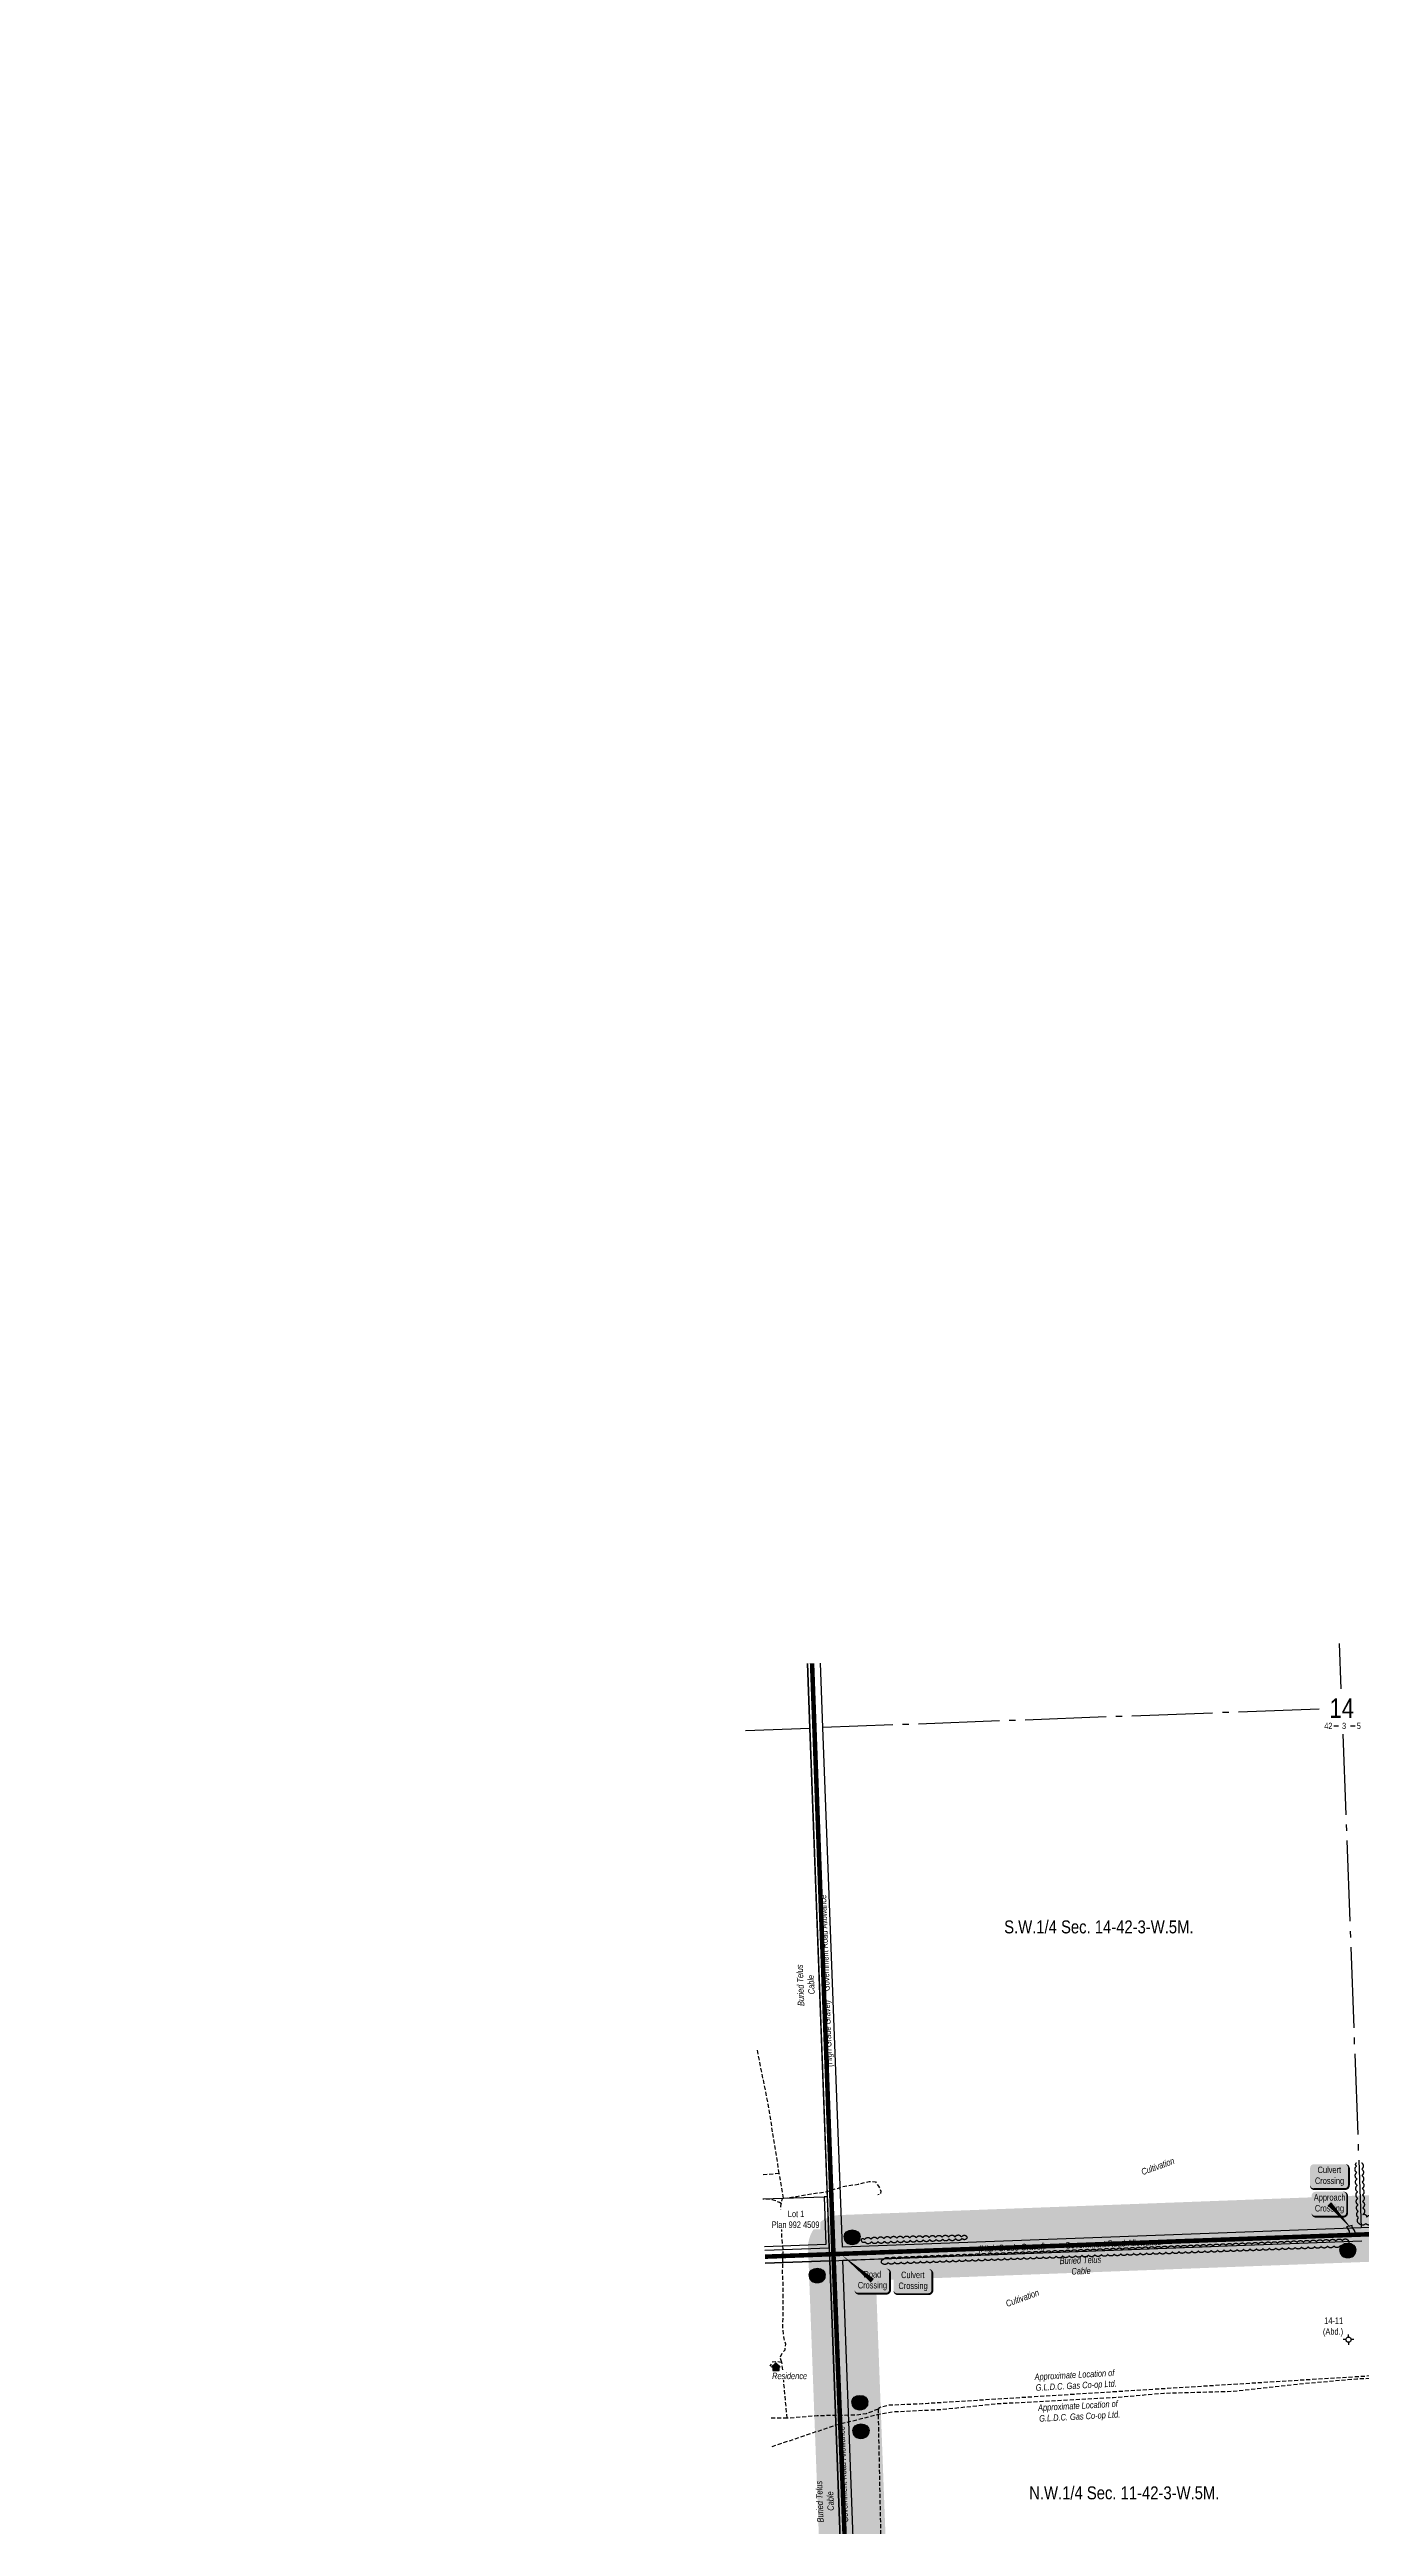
# Model space of a CAD drawing. Extents: x 665644 to 688844, y 5825051 to 5844826.
# Drawn here: x 679042 to 681071, y 5831854 to 5835686 of the extents above; entities that cross this region are included whole.
import ezdxf
from ezdxf.enums import TextEntityAlignment as Align

# ---------------------------------------------------------------- set-up
doc = ezdxf.new("R2010")
doc.units = 0
doc.header["$LTSCALE"] = 5
for name, pattern in [('0', [1, 1, 0]), ('foc-QUARTERLINE', [33, 25, -3, 2, -3]), ('UG_PIPE', [1.875, 1.25, -0.625])]:
    doc.linetypes.add(name, pattern=pattern)
for name, color, linetype in [('10', 1, 'Continuous'), ('9', 3, 'Continuous'), ('AS-PIPE-UG', 44, 'UG_PIPE'), ('AS-PIPE-UG-T', 44, 'Continuous'), ('AS-RESIDENCE', 14, 'Continuous'), ('AS-ROADS', 254, 'Continuous'), ('AS-TELEPHONE', 224, 'foc-TEL'), ('AS-TELEPHONE-T', 224, 'Continuous'), ('C-SYMBOL', 7, 'Continuous'), ('CG-NOTES', 7, 'Continuous'), ('F-WS-S', 190, 'Continuous'), ('L-QSEC', 8, 'foc-QUARTERLINE'), ('L-ROAD-T', 7, 'Continuous'), ('L-SEC', 7, 'Continuous'), ('L-SECLBL', 7, 'Continuous'), ('L-TITLEDB', 4, 'Continuous'), ('L-TITLEDB-T', 4, 'Continuous'), ('P-BUFFER-H 30m', 51, 'Continuous'), ('P-CROSSINGS', 250, 'Continuous'), ('T-BUSH', 110, '0')]:
    doc.layers.add(name, color=color, linetype=linetype)
doc.layers.add('F-WS-T', color=190, linetype='Continuous', lineweight=9)
doc.layers.add('T-TEXT', color=48, linetype='Continuous', lineweight=18)
doc.layers.add('P-PROPOSED-WL4', color=7, linetype='Continuous', true_color=0x5b5bc8)
doc.styles.add('175L', font='ARIALN.TTF', dxfattribs={"height": 20})
doc.styles.add('80', font='ARIALN.TTF', dxfattribs={"height": 10})
doc.styles.add('80L', font='ARIALN.TTF', dxfattribs={"height": 10})
doc.styles.add('80LS', font='ARIALNI.TTF', dxfattribs={"height": 10})
doc.styles.add('Crossing', font='ARIALN.TTF', dxfattribs={"height": 10})
doc.styles.add('foc-LtypeFont', font='ARIALN.TTF', dxfattribs={"height": 7.35})
doc.styles.add('SIMPLEX', font='ARIALN.TTF')
doc.linetypes.add('foc-TEL', pattern='A,2,-1,["T",foc-LtypeFont,S=0.2,R=0,X=-0.425,Y=-0.75],-1.24,8', length=12.24)
doc.linetypes.add('foc-TEL-NOLINE', pattern='A,0,-2,["T",foc-LtypeFont,S=0.2,R=0,X=-0.425,Y=-0.75],-10.24', length=12.24)

# ---------------------------------------------------------------- blocks, each defined once
blk = doc.blocks.new('L-SECLBL')
at = {"layer": '9', "color": 7}
for p, q in [((-5.1, -27.8), (-12.3, -27.8)), ((20.7, -27.8), (13.5, -27.8))]:
    blk.add_line(p, q, dxfattribs=at)
at = {"layer": '10', "color": 2, "style": 'SIMPLEX'}
blk.add_attdef('SEC', text='', height=30, dxfattribs=at).set_placement((0, 0), align=Align.MIDDLE)
at = {"layer": '10', "color": 5, "style": '80L'}
blk.add_attdef('TWP', text='', height=9.5, dxfattribs=at).set_placement((-14.4, -27.4), align=Align.MIDDLE_RIGHT)
blk.add_attdef('RGE', text='', height=9.5, dxfattribs=at).set_placement((3.6, -27.4), align=Align.MIDDLE_CENTER)
blk.add_attdef('MER', text='', height=9.5, dxfattribs=at).set_placement((23.2, -27.4), align=Align.MIDDLE_LEFT)
blk = doc.blocks.new('*U385')
h = blk.add_hatch(color=254)
edge = h.paths.add_edge_path()
edge.add_line((-24, -20), (24, -20))
edge.add_arc((24, -14), 6, 270, 360)
edge.add_line((30, -14), (30, 12.5))
edge.add_arc((24, 12.5), 6, 0, 90)
edge.add_line((24, 18.5), (-24, 18.5))
edge.add_arc((-24, 12.5), 6, 90, 180)
edge.add_line((-30, 12.5), (-30, -14))
edge.add_arc((-24, -14), 6, 180, 270)
at = {"color": 160, "flags": 128}
blk.add_lwpolyline([(-24, -20, 3, 3, 0), (24, -20, 3, 3, 0.414214), (30, -14, 3, 3, 0), (30, 12.5, 3, 0, 0.414214), (24, 18.5, 0, 0, 0), (-24, 18.5, 0, 0, 0.414214), (-30, 12.5, 0, 0, 0), (-30, -14, 0, 3, 0.414214)], format="xyseb", close=True, dxfattribs=at)
at = {"color": 160, "style": '80'}
blk.add_attdef('ENTER_TEXT_001', (-26.8, -4.9), '', height=10, dxfattribs=at)
blk = doc.blocks.new('xing2')
h = blk.add_hatch(color=50)
h.dxf.hatch_style = 1
edge = h.paths.add_edge_path()
edge.add_ellipse((0, 0), major_axis=(-12.5, 0), ratio=0.816297, start_angle=0, end_angle=360)
h = blk.add_hatch(color=250)
h.dxf.hatch_style = 1
edge = h.paths.add_edge_path()
edge.add_ellipse((0, -2), major_axis=(-12.5, 0), ratio=0.816297, start_angle=0, end_angle=180)
edge.add_line((12.5, -2), (12.5, 0))
edge.add_ellipse((0, 0), major_axis=(-12.5, 0), ratio=0.816297, start_angle=0, end_angle=180, ccw=False)
edge.add_line((-12.5, 0), (-12.5, -2))
at = {"color": 250}
blk.add_ellipse((0, 0), major_axis=(-12.5, 0), ratio=0.816297, dxfattribs=at)
blk.add_ellipse((0, -2), major_axis=(-12.5, 0), ratio=0.816297, start_param=0, end_param=3.141593, dxfattribs=at)
at = {"color": 250, "style": 'Crossing'}
blk.add_attdef('CROSSING', text='', height=9, dxfattribs=at).set_placement((0.1, 0), align=Align.MIDDLE_CENTER)
at = {"color": 250, "style": 'Crossing', "flags": 1}
for tag, p in [('DESCRIPTION', (0.1, -25.8)), ('LOCATION', (0.1, -39.3)), ('OWNER', (0.1, -12.5)), ('DWG_REF', (0.1, -52.8))]:
    blk.add_attdef(tag, text='', height=9, dxfattribs=at).set_placement(p, align=Align.MIDDLE_CENTER)
blk = doc.blocks.new('GABD')
for p, q in [((-0.81, 0), (-1.62, 0)), ((0, 0.81), (0, 1.62)), ((1.62, 0), (0.81, 0)), ((0, -0.81), (0, -1.62))]:
    blk.add_line(p, q)
blk.add_circle((0, 0), 0.8)
blk = doc.blocks.new('*U2054')
h = blk.add_hatch(color=59)
edge = h.paths.add_edge_path()
edge.add_line((-21.5, -20), (21.5, -20))
edge.add_arc((21.5, -14), 6, 270, 360)
edge.add_line((27.5, -14), (27.5, 12.5))
edge.add_arc((21.5, 12.5), 6, 0, 90)
edge.add_line((21.5, 18.5), (-21.5, 18.5))
edge.add_arc((-21.5, 12.5), 6, 90, 180)
edge.add_line((-27.5, 12.5), (-27.5, -14))
edge.add_arc((-21.5, -14), 6, 180, 270)
at = {"color": 1, "flags": 128}
blk.add_lwpolyline([(-21.5, -20, 3, 3, 0), (21.5, -20, 3, 3, 0.414214), (27.5, -14, 3, 3, 0), (27.5, 12.5, 3, 0, 0.414214), (21.5, 18.5, 0, 0, 0), (-21.5, 18.5, 0, 0, 0.414214), (-27.5, 12.5, 0, 0, 0), (-27.5, -14, 0, 3, 0.414214)], format="xyseb", close=True, dxfattribs=at)
blk.add_lwpolyline([(35.1, -39.6, 0, 7.5, 0), (0, 0, 0, 0, 0)], format="xyseb", dxfattribs=at)
at = {"color": 1, "style": '80'}
blk.add_attdef('ENTER_TEXT_001', (-36, -5), '', height=10, dxfattribs=at)
blk = doc.blocks.new('*U2055')
h = blk.add_hatch(color=59)
edge = h.paths.add_edge_path()
edge.add_line((-21.5, -20), (21.5, -20))
edge.add_arc((21.5, -14), 6, 270, 360)
edge.add_line((27.5, -14), (27.5, 12.5))
edge.add_arc((21.5, 12.5), 6, 0, 90)
edge.add_line((21.5, 18.5), (-21.5, 18.5))
edge.add_arc((-21.5, 12.5), 6, 90, 180)
edge.add_line((-27.5, 12.5), (-27.5, -14))
edge.add_arc((-21.5, -14), 6, 180, 270)
at = {"color": 1, "flags": 128}
blk.add_lwpolyline([(-47.6, 40.1, 0, 7.5, 0), (0, 0, 0, 0, 0)], format="xyseb", dxfattribs=at)
blk.add_lwpolyline([(-21.5, -20, 3, 3, 0), (21.5, -20, 3, 3, 0.414214), (27.5, -14, 3, 3, 0), (27.5, 12.5, 3, 0, 0.414214), (21.5, 18.5, 0, 0, 0), (-21.5, 18.5, 0, 0, 0.414214), (-27.5, 12.5, 0, 0, 0), (-27.5, -14, 0, 3, 0.414214)], format="xyseb", close=True, dxfattribs=at)
at = {"color": 1, "style": '80'}
blk.add_attdef('ENTER_TEXT_001', (-36, -5), '', height=10, dxfattribs=at)
blk = doc.blocks.new('res_occ')
for points in [[(0.1, 0.89), (-1.26, -0.37), (1.46, -0.37)], [(-0.9, -1.43), (1.1, -1.43), (1.1, -0.37), (-0.9, -0.37)]]:
    blk.add_hatch(color=14).paths.add_polyline_path(points)
at = {"color": 14}
for points in [[(0.1, 0.89), (-1.26, -0.37), (1.46, -0.37)], [(-0.9, -1.43), (1.1, -1.43), (1.1, -0.37), (-0.9, -0.37)]]:
    blk.add_lwpolyline(points, close=True, dxfattribs=at)

msp = doc.modelspace()

# ---------------------------------------------------------------- hatches: boundary and pattern name
at = {"layer": 'AS-ROADS'}
h = msp.add_hatch(color=256, dxfattribs=at)
h.dxf.hatch_style = 1
h.paths.add_polyline_path([(682678.285, 5832378.284), (682679.237, 5832371.44), (682678.476, 5832368.778), (682676.859, 5832365.926), (682687.322, 5832365.831), (682684.183, 5832370.964), (682682.661, 5832374.577), (682682.566, 5832377.333), (682682.566, 5832379.045)], flags=16)
h.paths.add_polyline_path([(681464.565, 5832333.37), (681471.954, 5832333.222), (681472.545, 5832327.019), (681474.319, 5832324.36), (681475.206, 5832323.326), (681461.314, 5832321.997), (681462.939, 5832325.394), (681463.974, 5832328.2), (681464.252, 5832330.272), (681464.542, 5832331.722)], flags=16)
h.paths.add_polyline_path([(681048.14, 5832317.983), (681052.253, 5832311.083), (681052.694, 5832307.12), (681062.388, 5832306.826), (681060.185, 5832312.404), (681056.954, 5832317.249), (681056.66, 5832320.038)], flags=16)
edge = h.paths.add_edge_path()
edge.add_line((683515.178, 5832287.041), (683508.934, 5832397.566))
edge.add_line((677284.424, 5825051.076), (677268.886, 5825051.076))
at = {"layer": 'P-BUFFER-H 30m'}
h = msp.add_hatch(color=256, dxfattribs=at)
h.dxf.hatch_style = 1
edge = h.paths.add_edge_path()
edge.add_line((677193.269, 5828855.566), (677090.336, 5828851.801))
edge.add_line((677090.336, 5828851.801), (677088.023, 5828904.381))
edge.add_arc((677137.974, 5828906.578), 50, 92.094528, 182.519115, ccw=False)
edge.add_line((677136.147, 5828956.545), (677941.688, 5828986.006))
edge.add_line((677941.688, 5828986.006), (678734.42, 5829015.192))
edge.add_line((678734.42, 5829015.192), (678774.367, 5829016.654))
edge.add_line((678774.367, 5829016.654), (678795.396, 5829017.452))
edge.add_arc((678838.014, 5828991.303), 50, 92.178655, 148.468111, ccw=False)
edge.add_line((678836.113, 5829041.267), (679095.938, 5829051.152))
edge.add_line((679095.938, 5829051.152), (679103.036, 5829053.873))
edge.add_arc((679120.935, 5829007.187), 50, 92.18666, 110.977343, ccw=False)
edge.add_line((679119.028, 5829057.15), (679561.069, 5829074.029))
edge.add_arc((679566.877, 5829024.367), 50, 92.195397, 96.670962, ccw=False)
edge.add_line((679564.962, 5829074.33), (680316.8, 5829103.153))
edge.add_line((680316.8, 5829103.153), (680289.023, 5829852.071))
edge.add_line((680289.023, 5829852.071), (680264.048, 5830522.758))
edge.add_arc((680314.013, 5830524.619), 50, 133.261285, 182.132573, ccw=False)
edge.add_line((680279.747, 5830561.031), (680276.19, 5830656.553))
edge.add_line((680276.19, 5830656.553), (680246.206, 5831460.205))
edge.add_line((680246.206, 5831460.205), (680215.344, 5832284.366))
edge.add_arc((680265.309, 5832286.237), 50, 92.148626, 182.144523, ccw=False)
edge.add_line((680263.435, 5832336.202), (681068.877, 5832366.421))
edge.add_line((681068.877, 5832366.421), (681821.394, 5832394.722))
edge.add_line((681821.394, 5832394.722), (681805.592, 5832816.244))
edge.add_arc((681855.557, 5832818.117), 50, 143.113192, 182.146882, ccw=False)
edge.add_line((681815.566, 5832848.129), (681834.727, 5832873.661))
edge.add_arc((681874.718, 5832843.649), 50, 2.145927, 143.113192, ccw=False)
edge.add_line((681924.683, 5832845.521), (681941.407, 5832399.199))
edge.add_line((681941.407, 5832399.199), (682694.704, 5832426.991))
edge.add_line((682694.704, 5832426.991), (683448.053, 5832454.846))
edge.add_line((683448.053, 5832454.846), (683412.213, 5833411.237))
edge.add_arc((683462.178, 5833413.109), 50, 133.565482, 182.146115, ccw=False)
edge.add_line((683427.719, 5833449.338), (683406.04, 5834013.774))
edge.add_line((683406.04, 5834013.774), (683375.91, 5834817.728))
edge.add_line((683375.91, 5834817.728), (683346.274, 5835616.304))
edge.add_line((683346.274, 5835616.304), (683345.971, 5835624.47))
edge.add_arc((683395.936, 5835626.324), 50, 171.348033, 182.125311, ccw=False)
edge.add_arc((683395.097, 5835645.629), 50, 182.142372, 193.631033, ccw=False)
edge.add_line((683345.132, 5835643.76), (683345.021, 5835646.731))
edge.add_line((683345.021, 5835646.731), (683335.11, 5835911.648))
edge.add_arc((683366.567, 5835950.513), 50, 182.141669, 231.014692, ccw=False)
edge.add_line((683316.601, 5835948.644), (683298.039, 5836445.008))
edge.add_line((683298.039, 5836445.008), (683267.917, 5837249.164))
edge.add_line((683267.917, 5837249.164), (683237.717, 5838052.934))
edge.add_line((683237.717, 5838052.934), (683209.07, 5838812.752))
edge.add_line((683209.07, 5838812.752), (683139.449, 5838810.244))
edge.add_arc((683137.649, 5838860.212), 50, 205.68511, 272.063103, ccw=False)
edge.add_arc((683124.628, 5838876.927), 50, 182.119792, 230.149866, ccw=False)
edge.add_line((683074.663, 5838875.077), (683017.909, 5840408.349))
edge.add_arc((683049.4, 5840447.187), 50, 182.145622, 230.963518, ccw=False)
edge.add_line((682999.435, 5840445.315), (682997.691, 5840491.846))
edge.add_line((682997.691, 5840491.846), (682967.908, 5841296.329))
edge.add_line((682967.908, 5841296.329), (682938.387, 5842093.709))
edge.add_arc((682988.352, 5842095.559), 50, 111.056679, 182.120317, ccw=False)
edge.add_arc((683005.084, 5842106.218), 50, 91.93417, 133.94126, ccw=False)
edge.add_line((683003.396, 5842156.19), (683115.102, 5842159.962))
edge.add_arc((683116.789, 5842109.99), 50, 73.049626, 91.934171, ccw=False)
edge.add_arc((683171.26, 5842288.71), 136.837, 253.049626, 272.060035)
edge.add_arc((683177.977, 5842101.994), 50, 91.934143, 92.060035, ccw=False)
edge.add_line((683176.289, 5842151.966), (683814.64, 5842173.523))
edge.add_line((683814.64, 5842173.523), (684621.661, 5842200.776))
edge.add_line((684621.661, 5842200.776), (684641.583, 5842201.582))
edge.add_line((684641.583, 5842201.582), (685446.139, 5842234.14))
edge.add_line((685446.139, 5842234.14), (685960.118, 5842255.042))
edge.add_arc((685970.6, 5841999.021), 256.236, 75.235843, 92.344426, ccw=False)
edge.add_arc((686023.158, 5842198.447), 50, 25.111824, 75.237538, ccw=False)
edge.add_line((686068.432, 5842219.666), (686069.06, 5842218.328))
edge.add_line((686069.06, 5842218.328), (686069.117, 5842218.206))
edge.add_line((686069.117, 5842218.206), (686151.794, 5842041.802))
edge.add_line((686151.794, 5842041.802), (686199.9, 5842064.349))
edge.add_arc((686221.119, 5842019.075), 50, 28.961833, 115.111824, ccw=False)
edge.add_arc((684692.829, 5841173.26), 1796.733, 27.368596, 28.961833, ccw=False)
edge.add_arc((686159.441, 5842138.172), 189.59, 312.879002, 331.455065)
edge.add_arc((686369.908, 5842023.684), 50, 151.393766, 151.455059, ccw=False)
edge.add_line((686326.011, 5842047.623), (686381.479, 5842149.331))
edge.add_arc((686653.533, 5842001.316), 309.713, 123.621492, 151.450949, ccw=False)
edge.add_arc((686531.973, 5842256.565), 50, 92.201047, 176.958117, ccw=False)
edge.add_line((686530.053, 5842306.528), (686619.657, 5842309.972))
edge.add_arc((686643.221, 5842265.873), 50, 92.204612, 118.118042, ccw=False)
edge.add_line((686641.298, 5842315.836), (687072.891, 5842332.451))
edge.add_line((687072.891, 5842332.451), (687822.064, 5842360.601))
edge.add_line((687822.064, 5842360.601), (687807.746, 5842732.726))
edge.add_line((687807.746, 5842732.726), (687793.2, 5843110.266))
edge.add_line((687793.2, 5843110.266), (687764.495, 5843859.411))
edge.add_line((687764.495, 5843859.411), (687743.267, 5843858.637))
edge.add_arc((687741.445, 5843908.604), 50, 182.098258, 272.088052, ccw=False)
edge.add_line((687691.478, 5843906.773), (687690.919, 5843922.037))
edge.add_line((687690.919, 5843922.037), (687685.175, 5843921.826))
edge.add_arc((687683.342, 5843971.793), 50, 182.100577, 272.100577, ccw=False)
edge.add_line((687633.376, 5843969.96), (687633.266, 5843972.958))
edge.add_arc((687683.232, 5843974.791), 50, 92.100577, 182.100577, ccw=False)
edge.add_line((687681.4, 5844024.757), (687740.11, 5844026.91))
edge.add_arc((687741.943, 5843976.944), 50, 2.098258, 92.100577, ccw=False)
edge.add_line((687791.909, 5843978.775), (687792.469, 5843963.499))
edge.add_line((687792.469, 5843963.499), (687813.608, 5843964.27))
edge.add_arc((687815.43, 5843914.303), 50, 2.194388, 92.088052, ccw=False)
edge.add_line((687865.394, 5843916.218), (687896.124, 5843114.22))
edge.add_line((687896.124, 5843114.22), (687910.67, 5842736.689))
edge.add_line((687910.67, 5842736.689), (687927.027, 5842311.553))
edge.add_arc((687877.064, 5842309.631), 50, -87.848159, 2.203367, ccw=False)
edge.add_line((687878.942, 5842259.666), (687076.807, 5842229.526))
edge.add_line((687076.807, 5842229.526), (686670.09, 5842213.869))
edge.add_arc((686646.522, 5842257.966), 50, 272.201051, 298.122091, ccw=False)
edge.add_line((686648.442, 5842208.003), (686596.388, 5842206.002))
edge.add_arc((686560.226, 5842240.533), 50, 291.298983, 316.321618, ccw=False)
edge.add_arc((686653.529, 5842001.211), 206.866, 111.298983, 121.896872)
edge.add_arc((686653.557, 5842001.471), 206.66, 121.941438, 151.489667)
edge.add_arc((686425.335, 5842125.444), 53.06, 331.393824, 331.484794, ccw=False)
edge.add_line((686471.918, 5842100.039), (686416.45, 5841998.332))
edge.add_arc((686159.441, 5842138.172), 292.59, 301.108355, 331.449231, ccw=False)
edge.add_arc((686284.777, 5841930.468), 50, 298.449673, 301.108355, ccw=False)
edge.add_line((686308.597, 5841886.506), (686291.758, 5841877.383))
edge.add_arc((686267.939, 5841921.345), 50, 205.404975, 298.449673, ccw=False)
edge.add_arc((684692.829, 5841173.26), 1693.733, 25.404975, 25.750387)
edge.add_arc((684692.829, 5841173.26), 1693.733, 25.750387, 25.872374)
edge.add_arc((684692.829, 5841173.26), 1693.733, 25.872374, 27.286963)
edge.add_line((686198.086, 5841949.747), (686147.516, 5841926.046))
edge.add_arc((686126.297, 5841971.32), 50, 205.111824, 295.111824, ccw=False)
edge.add_line((686081.023, 5841950.1), (685986.671, 5842151.411))
edge.add_arc((685970.594, 5841998.967), 153.289, 83.979554, 92.346249)
edge.add_line((685964.318, 5842152.128), (685450.314, 5842131.225))
edge.add_line((685450.314, 5842131.225), (684645.747, 5842098.667))
edge.add_line((684645.747, 5842098.667), (684625.647, 5842097.854))
edge.add_arc((684623.626, 5842147.813), 50, 271.93414, 272.316338, ccw=False)
edge.add_line((684625.314, 5842097.841), (683818.117, 5842070.582))
edge.add_line((683818.117, 5842070.582), (683179.82, 5842049.027))
edge.add_arc((683171.26, 5842288.71), 239.836, 255.283109, 272.045257, ccw=False)
edge.add_line((683110.332, 5842056.742), (683042.91, 5842054.466))
edge.add_line((683042.91, 5842054.466), (683070.838, 5841300.139))
edge.add_line((683070.838, 5841300.139), (683100.62, 5840495.68))
edge.add_line((683100.62, 5840495.68), (683101.228, 5840479.451))
edge.add_arc((683069.751, 5840440.602), 50, 2.119826, 50.984286, ccw=False)
edge.add_line((683119.717, 5840442.452), (683176.263, 5838914.799))
edge.add_arc((683139.864, 5838880.519), 50, 43.036828, 43.28391, ccw=False)
edge.add_line((683176.41, 5838914.642), (683258.239, 5838917.59))
edge.add_arc((683260.039, 5838867.622), 50, 2.159178, 92.063103, ccw=False)
edge.add_line((683310.003, 5838869.506), (683340.644, 5838056.808))
edge.add_line((683340.644, 5838056.808), (683370.844, 5837253.025))
edge.add_line((683370.844, 5837253.025), (683400.967, 5836448.86))
edge.add_line((683400.967, 5836448.86), (683418.01, 5835993.127))
edge.add_arc((683386.553, 5835954.262), 50, 2.142401, 51.013902, ccw=False)
edge.add_line((683436.518, 5835956.131), (683446.074, 5835700.688))
edge.add_line((683446.074, 5835700.688), (683600.399, 5835706.872))
edge.add_line((683600.399, 5835706.872), (683603.406, 5835706.992))
edge.add_line((683603.406, 5835706.992), (684089.691, 5835726.416))
edge.add_line((684089.691, 5835726.416), (684311.983, 5835735.295))
edge.add_line((684311.983, 5835735.295), (684841.261, 5835756.416))
edge.add_line((684841.261, 5835756.416), (684873.734, 5835780.118))
edge.add_arc((684903.212, 5835739.731), 50, 36.125072, 126.125473, ccw=False)
edge.add_line((684943.598, 5835769.209), (684946.083, 5835765.805))
edge.add_line((684946.083, 5835765.805), (684975.416, 5835766.987))
edge.add_arc((684977.43, 5835717.028), 50, -29.571573, 92.308021, ccw=False)
edge.add_line((685020.917, 5835692.352), (685015.074, 5835682.056))
edge.add_line((685015.074, 5835682.056), (685003.195, 5835661.117))
edge.add_arc((684959.707, 5835685.791), 50, 272.287823, 330.431041, ccw=False)
edge.add_line((684961.703, 5835635.831), (684201.401, 5835605.456))
edge.add_line((684201.401, 5835605.456), (683450.859, 5835575.476))
edge.add_line((683450.859, 5835575.476), (683478.838, 5834821.566))
edge.add_line((683478.838, 5834821.566), (683508.966, 5834017.678))
edge.add_line((683508.966, 5834017.678), (683532.198, 5833412.795))
edge.add_arc((683482.235, 5833410.876), 50, -46.492144, 2.199485, ccw=False)
edge.add_line((683516.657, 5833374.612), (683552.966, 5832405.714))
edge.add_arc((683503.001, 5832403.842), 50, -87.882475, 2.146115, ccw=False)
edge.add_line((683504.849, 5832353.876), (682698.506, 5832324.062))
edge.add_line((682698.506, 5832324.062), (681892.272, 5832294.317))
edge.add_arc((681890.428, 5832344.283), 50, 264.057705, 272.112898, ccw=False)
edge.add_arc((681876.342, 5832343.751), 50, 272.153458, 280.264602, ccw=False)
edge.add_line((681878.221, 5832293.787), (681072.743, 5832263.494))
edge.add_line((681072.743, 5832263.494), (680320.255, 5832235.262))
edge.add_line((680320.255, 5832235.262), (680349.134, 5831464.053))
edge.add_line((680349.134, 5831464.053), (680379.118, 5830660.39))
edge.add_line((680379.118, 5830660.39), (680384.188, 5830524.23))
edge.add_arc((680334.223, 5830522.37), 50, -46.738895, 2.132739, ccw=False)
edge.add_line((680368.489, 5830485.958), (680391.951, 5829855.896))
edge.add_line((680391.951, 5829855.896), (680421.691, 5829054.073))
edge.add_arc((680371.726, 5829052.22), 50, -87.804603, 2.124156, ccw=False)
edge.add_line((680373.641, 5829002.256), (679575.799, 5828971.671))
edge.add_arc((679569.977, 5829021.331), 50, 272.18666, 276.68636, ccw=False)
edge.add_line((679571.885, 5828971.367), (679131.721, 5828954.56))
edge.add_line((679131.721, 5828954.56), (679124.62, 5828951.838))
edge.add_arc((679106.72, 5828998.524), 50, 272.178655, 290.977343, ccw=False)
edge.add_line((679108.621, 5828948.56), (678884.591, 5828940.037))
edge.add_arc((678841.971, 5828966.182), 50, 272.187731, 328.473443, ccw=False)
edge.add_line((678843.88, 5828916.218), (678778.197, 5828913.709))
edge.add_arc((678776.288, 5828963.673), 50, 272.073065, 272.187731, ccw=False)
edge.add_line((678778.097, 5828913.705), (678738.127, 5828912.259))
edge.add_line((678738.127, 5828912.259), (677945.465, 5828883.075))
edge.add_line((677945.465, 5828883.075), (677193.269, 5828855.566))

# ---------------------------------------------------------------- linework, layer by layer
at = {"layer": 'AS-PIPE-UG', "flags": 128}
for points in [[(680170.765, 5832400.413), (680153.689, 5832507.963), (680136.723, 5832591.845)], [(680170.765, 5832400.413), (680143.928, 5832398.301)], [(680177.383, 5832362.26), (680170.765, 5832400.413)], [(680177.383, 5832362.26), (680198.689, 5832365.073), (680220.241, 5832369.11), (680242.292, 5832371.958), (680258.254, 5832377.164), (680262.61, 5832377.682), (680266.458, 5832379.824), (680293.068, 5832384.149), (680310.024, 5832388.01), (680319.427, 5832387.789), (680324.318, 5832381.068), (680327.87, 5832373.077), (680327.424, 5832368.87), (680323.152, 5832367.581)], [(680173.615, 5832354.045), (680170.86, 5832355.867), (680165.576, 5832357.93), (680156.7, 5832360.533), (680152.419, 5832361.032), (680145.323, 5832360.847)], [(680174.955, 5832108.323), (680172.101, 5832115.356), (680175.677, 5832123.368), (680179.767, 5832127.785), (680180.915, 5832136.29), (680178.109, 5832144.595), (680176.478, 5832160.466), (680176.746, 5832231.337), (680176.256, 5832240.821), (680175.796, 5832245.554), (680176.699, 5832281.543), (680174.786, 5832302.795), (680173.045, 5832346.56), (680173.615, 5832354.045)], [(680177.383, 5832362.26), (680174.668, 5832360.418), (680173.615, 5832354.045)], [(680174.955, 5832108.323), (680171.022, 5832108.53), (680167.694, 5832109.363), (680159.549, 5832108.505), (680156.239, 5832102.564)], [(680159.639, 5831978.418), (680166.733, 5831980.564), (680258.791, 5832011.547), (680322.877, 5832027.842), (680346.776, 5832032.009), (680422.571, 5832035.628), (680508.348, 5832044.525), (680686.984, 5832053.987), (680765.346, 5832060.667), (680871.65, 5832063.607), (680981.882, 5832075.677), (681064.23, 5832082.968), (681179.387, 5832087.386)], [(680182.925, 5832021.864), (680174.955, 5832108.323)], [(681179.174, 5832093.073), (680843.671, 5832072.35), (680400.803, 5832044.678), (680391.772, 5832044.078), (680339.29, 5832041.88), (680325.234, 5832038.218), (680323.456, 5832035.971)], [(680182.925, 5832021.864), (680158.011, 5832021.849)], [(680323.456, 5832035.971), (680305.353, 5832028.829), (680289.047, 5832026.671), (680229.413, 5832025.667), (680182.925, 5832021.864)], [(680323.456, 5832035.971), (680349.922, 5830758.552), (680364.994, 5830751.72), (680455.932, 5830753.976), (680475.484, 5830755.813), (680486.105, 5830745.226), (680479.891, 5830732.844), (680481.365, 5830661.184), (680510.232, 5830664.358), (680521.578, 5830569.654), (680585.738, 5830591.493)]]:
    msp.add_lwpolyline(points, dxfattribs=at)
at = {"layer": 'AS-ROADS', "const_width": 6.999, "flags": 128}
for points in [[(680254.567, 5832275.755), (680221.486, 5833189.728)], [(684419.401, 5832432.438), (683511.05, 5832397.649), (682681.79, 5832364.991), (681881.991, 5832336.216), (680148.64, 5832271.82)], [(680254.567, 5832275.755), (680287.187, 5831451.685), (680349.785, 5829830.014), (680382.142, 5828929.75)]]:
    msp.add_lwpolyline(points, dxfattribs=at)
at = {"layer": 'AS-ROADS', "flags": 128}
msp.add_lwpolyline([(681048.14, 5832317.983), (681052.253, 5832311.083), (681052.694, 5832307.12), (681062.388, 5832306.826), (681060.185, 5832312.404), (681056.954, 5832317.249), (681056.66, 5832320.038)], close=True, dxfattribs=at)
at = {"layer": 'AS-TELEPHONE', "linetype": 'foc-TEL-NOLINE', "flags": 128}
for points in [[(680372.727, 5828929.393), (680369.563, 5829029.677), (680338.988, 5829853.924), (680309.054, 5830657.797), (680279.079, 5831461.434), (680248.931, 5832265.513), (680218.251, 5833089.549), (680214.521, 5833189.467)], [(680149.017, 5832261.766), (680248.931, 5832265.513), (680838.833, 5832287.629)]]:
    msp.add_lwpolyline(points, dxfattribs=at)
at = {"layer": 'L-QSEC', "flags": 128}
for points in [[(681039.587, 5833150.375), (681036.972, 5833220.336)], [(681005.907, 5833119.093), (680238.284, 5833090.339)], [(680118.333, 5833085.836), (680218.251, 5833089.549)], [(681042.201, 5833080.433), (681070.751, 5832316.456)]]:
    msp.add_lwpolyline(points, dxfattribs=at)
at = {"layer": 'L-SEC', "flags": 128}
for points in [[(680238.284, 5833090.339), (680234.562, 5833190.219)], [(680214.521, 5833189.467), (680218.251, 5833089.549)], [(680218.251, 5833089.549), (680248.18, 5832285.614)], [(680268.307, 5832286.35), (680238.284, 5833090.339)], [(681070.751, 5832316.456), (680268.307, 5832286.35)], [(681873.232, 5832346.636), (681070.751, 5832316.456)], [(680148.263, 5832281.865), (680248.18, 5832285.614)], [(680269.057, 5832266.251), (681071.502, 5832296.359)], [(680248.931, 5832265.513), (680149.017, 5832261.766)], [(680248.931, 5832265.513), (680279.079, 5831461.434)], [(680299.169, 5831462.182), (680269.057, 5832266.251)]]:
    msp.add_lwpolyline(points, dxfattribs=at)
at = {"layer": 'L-TITLEDB', "flags": 128}
for points in [[(680145.31, 5832361.201), (680240.245, 5832364.449), (680242.997, 5832290.423), (680148.077, 5832286.862)], [(680148.263, 5832281.865), (680248.18, 5832285.614), (680245.222, 5832364.635), (680240.245, 5832364.449)]]:
    msp.add_lwpolyline(points, dxfattribs=at)
at = {"layer": 'T-BUSH', "flags": 128}
msp.add_lwpolyline([(681071.217, 5832417.214, -0.52056705), (681071.5, 5832407.219, -0.52056705), (681071.783, 5832397.225, -0.52056705), (681072.066, 5832387.23, -0.52056705), (681072.349, 5832377.235, -0.52056705), (681072.632, 5832367.24, -0.52056705), (681072.915, 5832357.246, -0.52056705), (681073.198, 5832347.251, -0.52056705), (681073.481, 5832337.256, -0.52056705), (681079.273, 5832333.079, -0.52056705), (681089.269, 5832333.342, -0.52056705), (681099.264, 5832333.605, -0.52056705), (681109.259, 5832333.868, -0.52056705), (681119.255, 5832334.131, -0.52056705), (681129.25, 5832334.394, -0.52056705), (681139.245, 5832334.656, -0.52056705), (681149.24, 5832334.919, -0.52056705), (681159.236, 5832335.182, -0.52056705), (681169.231, 5832335.445, -0.52056705), (681179.226, 5832335.708, -0.52056705), (681189.222, 5832335.97, -0.52056705), (681199.217, 5832336.233, -0.52056705), (681209.212, 5832336.496, -0.52056705), (681219.208, 5832336.759, -0.52056705), (681229.203, 5832337.022, -0.52056705), (681239.198, 5832337.285, -0.52056705), (681249.193, 5832337.547, -0.52056705), (681259.189, 5832337.81, -0.52056705), (681269.184, 5832338.073, -0.52056705), (681279.179, 5832338.336, -0.52056705), (681289.175, 5832338.599, -0.52056705), (681299.17, 5832338.861, -0.52056705), (681309.165, 5832339.124, -0.52056705), (681319.161, 5832339.387, -0.52056705), (681329.156, 5832339.65, -0.52056705), (681339.151, 5832339.913, -0.52056705), (681349.147, 5832340.176, -0.52056705), (681359.142, 5832340.438, -0.52056705), (681369.137, 5832340.701, -0.52056705), (681379.132, 5832340.964, -0.52056705), (681389.128, 5832341.227, -0.52056705), (681399.123, 5832341.49, -0.52056705), (681409.118, 5832341.752, -0.52056705), (681419.114, 5832342.015, -0.52056705), (681429.109, 5832342.278, -0.52056705), (681439.104, 5832342.541, -0.52056705), (681449.1, 5832342.804, -0.52056705), (681455.184, 5832338.855, -0.52056705), (681447.54, 5832336.338, -0.52056705), (681437.548, 5832335.983, -0.52056705), (681427.555, 5832335.629, -0.52056705), (681417.563, 5832335.274, -0.52056705), (681407.571, 5832334.919, -0.52056705), (681397.578, 5832334.564, -0.52056705), (681387.586, 5832334.209, -0.52056705), (681377.593, 5832333.854, -0.52056705), (681367.601, 5832333.499, -0.52056705), (681357.608, 5832333.144, -0.52056705), (681347.616, 5832332.789, -0.52056705), (681337.623, 5832332.434, -0.52056705), (681327.631, 5832332.079, -0.52056705), (681317.638, 5832331.724, -0.52056705), (681307.646, 5832331.369, -0.52056705), (681297.653, 5832331.014, -0.52056705), (681287.661, 5832330.659, -0.52056705), (681277.669, 5832330.304, -0.52056705), (681267.676, 5832329.949, -0.52056705), (681257.684, 5832329.594, -0.52056705), (681247.691, 5832329.239, -0.52056705), (681237.699, 5832328.884, -0.52056705), (681227.706, 5832328.529, -0.52056705), (681217.714, 5832328.174, -0.52056705), (681207.721, 5832327.819, -0.52056705), (681197.729, 5832327.464, -0.52056705), (681187.736, 5832327.109, -0.52056705), (681177.744, 5832326.754, -0.52056705), (681167.752, 5832326.399, -0.52056705), (681157.759, 5832326.044, -0.52056705), (681147.767, 5832325.689, -0.52056705), (681137.774, 5832325.334, -0.52056705), (681127.782, 5832324.979, -0.52056705), (681117.789, 5832324.624, -0.52056705), (681107.797, 5832324.27, -0.52056705), (681097.804, 5832323.915, -0.52056705), (681087.812, 5832323.56, -0.52056705), (681077.819, 5832323.205, -0.52056705), (681067.827, 5832322.85, -0.52056705), (681066.702, 5832332.051, -0.52056705), (681066.31, 5832342.042, -0.52056705), (681065.918, 5832352.033, -0.52056705), (681065.525, 5832362.024, -0.52056705), (681065.133, 5832372.015, -0.52056705), (681064.741, 5832382.006, -0.52056705), (681064.349, 5832391.997, -0.52056705), (681063.957, 5832401.988, -0.52056705), (681063.565, 5832411.979, -0.52056705), (681063.365, 5832417.066, -0.52056705)], format="xyb", dxfattribs=at)
for points in [[(680297.098, 5832297.921, 0.52056705), (680303.493, 5832294.559, 0.52056705), (680313.485, 5832294.929, 0.52056705), (680323.477, 5832295.3, 0.52056705), (680333.469, 5832295.67, 0.52056705), (680343.461, 5832296.041, 0.52056705), (680353.453, 5832296.411, 0.52056705), (680363.444, 5832296.782, 0.52056705), (680373.436, 5832297.152, 0.52056705), (680383.428, 5832297.523, 0.52056705), (680393.42, 5832297.893, 0.52056705), (680403.412, 5832298.264, 0.52056705), (680413.404, 5832298.634, 0.52056705), (680423.396, 5832299.004, 0.52056705), (680433.388, 5832299.375, 0.52056705), (680443.38, 5832299.745, 0.52056705), (680453.371, 5832300.116, 0.52056705), (680461.766, 5832301.645, 0.52056705), (680452.528, 5832302.463, 0.52056705), (680442.532, 5832302.253, 0.52056705), (680432.535, 5832302.043, 0.52056705), (680422.539, 5832301.833, 0.52056705), (680412.542, 5832301.622, 0.52056705), (680402.546, 5832301.412, 0.52056705), (680392.549, 5832301.202, 0.52056705), (680382.553, 5832300.992, 0.52056705), (680372.556, 5832300.782, 0.52056705), (680362.559, 5832300.572, 0.52056705), (680352.563, 5832300.362, 0.52056705), (680342.566, 5832300.152, 0.52056705), (680332.577, 5832299.728, 0.52056705), (680322.592, 5832299.219, 0.52056705), (680312.606, 5832298.711, 0.52056705), (680302.62, 5832298.202, 0.52056705)], [(681050.603, 5832297.088, -0.52056705), (681048.523, 5832289.114, -0.52056705), (681038.531, 5832288.74, -0.52056705), (681028.54, 5832288.367, -0.52056705), (681018.548, 5832287.994, -0.52056705), (681008.556, 5832287.621, -0.52056705), (680998.564, 5832287.247, -0.52056705), (680988.572, 5832286.874, -0.52056705), (680978.581, 5832286.501, -0.52056705), (680968.589, 5832286.128, -0.52056705), (680958.597, 5832285.754, -0.52056705), (680948.605, 5832285.381, -0.52056705), (680938.614, 5832285.008, -0.52056705), (680928.622, 5832284.635, -0.52056705), (680918.63, 5832284.261, -0.52056705), (680908.638, 5832283.888, -0.52056705), (680898.646, 5832283.515, -0.52056705), (680888.655, 5832283.142, -0.52056705), (680878.663, 5832282.768, -0.52056705), (680868.671, 5832282.395, -0.52056705), (680858.679, 5832282.022, -0.52056705), (680848.687, 5832281.649, -0.52056705), (680838.696, 5832281.275, -0.52056705), (680828.704, 5832280.902, -0.52056705), (680818.712, 5832280.529, -0.52056705), (680808.72, 5832280.156, -0.52056705), (680798.728, 5832279.782, -0.52056705), (680788.737, 5832279.409, -0.52056705), (680778.745, 5832279.036, -0.52056705), (680768.753, 5832278.662, -0.52056705), (680758.761, 5832278.289, -0.52056705), (680748.769, 5832277.916, -0.52056705), (680738.778, 5832277.543, -0.52056705), (680728.786, 5832277.169, -0.52056705), (680718.794, 5832276.796, -0.52056705), (680708.802, 5832276.423, -0.52056705), (680698.811, 5832276.05, -0.52056705), (680688.819, 5832275.676, -0.52056705), (680678.827, 5832275.303, -0.52056705), (680668.835, 5832274.93, -0.52056705), (680658.843, 5832274.557, -0.52056705), (680648.852, 5832274.183, -0.52056705), (680638.86, 5832273.81, -0.52056705), (680628.868, 5832273.437, -0.52056705), (680618.876, 5832273.064, -0.52056705), (680608.884, 5832272.69, -0.52056705), (680598.893, 5832272.317, -0.52056705), (680588.901, 5832271.944, -0.52056705), (680578.909, 5832271.571, -0.52056705), (680568.917, 5832271.197, -0.52056705), (680558.925, 5832270.824, -0.52056705), (680548.934, 5832270.451, -0.52056705), (680538.942, 5832270.078, -0.52056705), (680528.95, 5832269.704, -0.52056705), (680518.958, 5832269.331, -0.52056705), (680508.967, 5832268.958, -0.52056705), (680498.975, 5832268.585, -0.52056705), (680488.983, 5832268.211, -0.52056705), (680478.991, 5832267.838, -0.52056705), (680468.999, 5832267.465, -0.52056705), (680459.008, 5832267.092, -0.52056705), (680449.016, 5832266.718, -0.52056705), (680439.024, 5832266.345, -0.52056705), (680429.032, 5832265.972, -0.52056705), (680419.04, 5832265.599, -0.52056705), (680409.049, 5832265.225, -0.52056705), (680399.057, 5832264.852, -0.52056705), (680389.065, 5832264.479, -0.52056705), (680379.073, 5832264.106, -0.52056705), (680369.081, 5832263.732, -0.52056705), (680359.09, 5832263.359, -0.52056705), (680349.098, 5832262.986, -0.52056705), (680339.106, 5832262.613, -0.52056705), (680329.114, 5832262.239, -0.52056705), (680332.206, 5832267.869, -0.52056705), (680342.197, 5832268.276, -0.52056705), (680352.187, 5832268.682, -0.52056705), (680362.178, 5832269.088, -0.52056705), (680372.168, 5832269.495, -0.52056705), (680382.159, 5832269.901, -0.52056705), (680392.149, 5832270.307, -0.52056705), (680402.14, 5832270.714, -0.52056705), (680412.13, 5832271.12, -0.52056705), (680422.121, 5832271.526, -0.52056705), (680432.111, 5832271.933, -0.52056705), (680442.102, 5832272.339, -0.52056705), (680452.092, 5832272.745, -0.52056705), (680462.083, 5832273.152, -0.52056705), (680472.073, 5832273.558, -0.52056705), (680482.064, 5832273.964, -0.52056705), (680492.054, 5832274.371, -0.52056705), (680502.045, 5832274.777, -0.52056705), (680512.035, 5832275.183, -0.52056705), (680522.026, 5832275.59, -0.52056705), (680532.016, 5832275.996, -0.52056705), (680542.007, 5832276.402, -0.52056705), (680551.997, 5832276.809, -0.52056705), (680561.988, 5832277.215, -0.52056705), (680571.978, 5832277.621, -0.52056705), (680581.969, 5832278.028, -0.52056705), (680591.959, 5832278.434, -0.52056705), (680601.95, 5832278.84, -0.52056705), (680611.94, 5832279.247, -0.52056705), (680621.931, 5832279.653, -0.52056705), (680631.921, 5832280.059, -0.52056705), (680641.912, 5832280.466, -0.52056705), (680651.902, 5832280.872, -0.52056705), (680661.893, 5832281.278, -0.52056705), (680671.883, 5832281.685, -0.52056705), (680681.874, 5832282.091, -0.52056705), (680691.864, 5832282.497, -0.52056705), (680701.855, 5832282.904, -0.52056705), (680711.845, 5832283.31, -0.52056705), (680721.836, 5832283.716, -0.52056705), (680731.826, 5832284.123, -0.52056705), (680741.817, 5832284.529, -0.52056705), (680751.807, 5832284.935, -0.52056705), (680761.798, 5832285.342, -0.52056705), (680771.788, 5832285.748, -0.52056705), (680781.779, 5832286.154, -0.52056705), (680791.769, 5832286.561, -0.52056705), (680801.76, 5832286.967, -0.52056705), (680811.75, 5832287.373, -0.52056705), (680821.741, 5832287.78, -0.52056705), (680831.731, 5832288.186, -0.52056705), (680841.722, 5832288.592, -0.52056705), (680851.712, 5832288.999, -0.52056705), (680861.703, 5832289.405, -0.52056705), (680871.693, 5832289.811, -0.52056705), (680881.684, 5832290.218, -0.52056705), (680891.674, 5832290.624, -0.52056705), (680901.665, 5832291.03, -0.52056705), (680911.655, 5832291.437, -0.52056705), (680921.646, 5832291.843, -0.52056705), (680931.636, 5832292.249, -0.52056705), (680941.627, 5832292.656, -0.52056705), (680951.617, 5832293.062, -0.52056705), (680961.608, 5832293.468, -0.52056705), (680971.598, 5832293.874, -0.52056705), (680981.589, 5832294.281, -0.52056705), (680991.579, 5832294.687, -0.52056705), (681001.57, 5832295.093, -0.52056705), (681011.56, 5832295.5, -0.52056705), (681021.551, 5832295.906, -0.52056705), (681031.541, 5832296.312, -0.52056705), (681041.532, 5832296.719, -0.52056705)]]:
    msp.add_lwpolyline(points, format="xyb", close=True, dxfattribs=at)

# ---------------------------------------------------------------- block references
at = {"layer": 'AS-RESIDENCE', "xscale": 5, "yscale": 5, "zscale": 5}
msp.add_blockref('res_occ', (680165.085, 5832103.043), dxfattribs=at)
at = {"layer": 'CG-NOTES'}
ref = msp.add_blockref('*U385', (681021.672, 5832396.367), dxfattribs=dict(at, xscale=0.9999949994049304, yscale=0.9999949994049304, zscale=0.9999949994049304))
ref.add_attrib('ENTER_TEXT_001', 'Culvert', (681003.292, 5832401.17), dxfattribs={"layer": '0', "color": 160, "height": 9.9999, "style": '80'})
ref.add_attrib('ENTER_TEXT_002', 'Crossing', (680999.196, 5832384.327), dxfattribs={"layer": '0', "color": 160, "height": 9.9999, "style": '80'})
ref = msp.add_blockref('*U2054', (681021.565, 5832353.718), dxfattribs=dict(at, xscale=0.9989460498686155, yscale=0.9989460498686155, zscale=0.9989460498686155))
ref.add_attrib('ENTER_TEXT_001', 'Approach', (680997.467, 5832358.605), dxfattribs={"layer": '0', "color": 1, "height": 9.9895, "style": '80'})
ref.add_attrib('ENTER_TEXT_002', 'Crossing', (680999.112, 5832341.779), dxfattribs={"layer": '0', "color": 1, "height": 9.9895, "style": '80'})
ref = msp.add_blockref('*U2055', (680314.741, 5832234.657), dxfattribs=dict(at, xscale=0.9989460498686155, yscale=0.9989460498686155, zscale=0.9989460498686155))
ref.add_attrib('ENTER_TEXT_001', 'Road', (680301.044, 5832239.543), dxfattribs={"layer": '0', "color": 1, "height": 9.9895, "style": '80'})
ref.add_attrib('ENTER_TEXT_002', 'Crossing', (680292.288, 5832222.717), dxfattribs={"layer": '0', "color": 1, "height": 9.9895, "style": '80'})
ref = msp.add_blockref('*U385', (680377.552, 5832233.865), dxfattribs=dict(at, xscale=0.9999949994049304, yscale=0.9999949994049304, zscale=0.9999949994049304))
ref.add_attrib('ENTER_TEXT_001', 'Culvert', (680359.173, 5832238.668), dxfattribs={"layer": '0', "color": 160, "height": 9.9999, "style": '80'})
ref.add_attrib('ENTER_TEXT_002', 'Crossing', (680355.076, 5832221.824), dxfattribs={"layer": '0', "color": 160, "height": 9.9999, "style": '80'})
at = {"layer": 'F-WS-S', "xscale": 4.99938, "yscale": 4.99938, "zscale": 4.99938}
msp.add_blockref('GABD', (681051.202, 5832143.51), dxfattribs=at)
at = {"layer": 'L-SECLBL', "xscale": 0.999876, "yscale": 0.999876, "zscale": 0.999876}
msp.add_blockref('L-SECLBL', (681040.707, 5833120.396), dxfattribs=at).add_auto_attribs({'SEC': '14', 'TWP': '42', 'RGE': '3', 'MER': '5'})
at = {"layer": 'P-CROSSINGS', "xscale": 0.999876, "yscale": 0.999876, "zscale": 0.999876}
for p, values in [((680283.479, 5832303.035), {'CROSSING': 'X170'}), ((681050.027, 5832282.574), {'CROSSING': 'X169'}), ((680229.431, 5832243.851), {'CROSSING': 'X171'}), ((680295.427, 5832047.023), {'CROSSING': 'X172'}), ((680297.093, 5832002.804), {'CROSSING': 'X173'})]:
    msp.add_blockref('xing2', p, dxfattribs=at).add_auto_attribs(values)

# ---------------------------------------------------------------- texts
at = {"layer": 'AS-PIPE-UG-T', "char_height": 10, "attachment_point": 1, "rotation": 3.032196, "style": '175L'}
for insert in [(680545.491, 5832089.783), (680550.837, 5832041.992)]:
    msp.add_mtext_dynamic_manual_height_columns('\\pi19.835;{\\fArial Narrow|b0|i1|c0|p34;Approximate Location of\\P\\pi20.759;G.L.D.C. Gas Co-op Ltd.}', width=164.71119, gutter_width=100, heights=[0], dxfattribs=dict(at, insert=insert))
at = {"layer": 'AS-TELEPHONE-T', "char_height": 9.99876, "attachment_point": 1, "style": '175L'}
for insert, rotation in [((680199.518, 5832659.756), 92.124156), ((680604.504, 5832270.171), 2.148766), ((680229.395, 5831860.772), 92.124156)]:
    msp.add_mtext_dynamic_manual_height_columns('\\pi-0.3244;{\\fArial Narrow|b0|i1|c0|p34;Buried Telus \\P\\pi17.266;Cable}', width=63.12909, gutter_width=100, heights=[0], dxfattribs=dict(at, insert=insert, rotation=rotation))
at = {"layer": 'C-SYMBOL', "color": 3, "style": '175L'}
for s, p in [('S.W.1/4 Sec. 14-42-3-W.5M.', (680665.052, 5832766.028)), ('N.W.1/4 Sec. 11-42-3-W.5M.', (680704.381, 5831890.461))]:
    msp.add_text(s, height=19.99752, dxfattribs=at).set_placement(p, align=Align.BOTTOM_CENTER)
at = {"layer": 'F-WS-T', "insert": (681005.177, 5832177.791), "char_height": 9.99876, "attachment_point": 1, "style": '175L'}
msp.add_mtext_dynamic_manual_height_columns('\\pi8.3593;14-11\\P\\pi6.4291;(Abd.)', width=42.66358, gutter_width=100, heights=[0], dxfattribs=at)
at = {"layer": 'L-ROAD-T', "style": '80L'}
for rotation, p in [(92.152778, (680241.068, 5832757.071)), (2.148766, (680687.151, 5832292.079)), (92.152778, (680269.63, 5831934.87))]:
    msp.add_text('Government Road Allowance', height=9.99876, rotation=rotation, dxfattribs=at).set_placement(p, align=Align.MIDDLE_CENTER)
at = {"layer": 'T-TEXT', "style": '80LS'}
for s, height, rotation, p in [('(High Grade Gravel)', 9.99876, 92.152778, (680245.819, 5832617.162)), ('Cultivation', 9.99876, 20, (680756.16, 5832411.696)), ('(High Grade Gravel)', 9.99876, 2.148766, (680530.414, 5832286.002)), ('Cultivation', 9.99865, 20, (680546.725, 5832207.886))]:
    msp.add_text(s, height=height, rotation=rotation, dxfattribs=at).set_placement(p, align=Align.MIDDLE_CENTER)

# ---------------------------------------------------------------- next in the draw order: texts
at = {"layer": 'AS-RESIDENCE', "insert": (680186.746, 5832092.393), "char_height": 9.9988, "width": 54.12016, "attachment_point": 2, "style": '80LS', "bg_fill": 3, "box_fill_scale": 1.15, "bg_fill_color": 256, "bg_fill_true_color": 256, "bg_fill_transparency": 0}
msp.add_mtext('Residence', dxfattribs=at)
at = {"layer": 'L-TITLEDB-T', "insert": (680158.557, 5832342.998), "char_height": 10, "attachment_point": 1, "style": '175L', "bg_fill": 3, "box_fill_scale": 1.2, "bg_fill_color": 256, "bg_fill_transparency": 0}
msp.add_mtext_dynamic_manual_height_columns('\\pi25.452;Lot 1\\P\\pi0.47633;Plan 992 4509', width=73.44925, gutter_width=100, heights=[0], dxfattribs=at)

# ---------------------------------------------------------------- next in the draw order: hatches: boundary and pattern name
at = {"layer": 'P-PROPOSED-WL4'}
h = msp.add_hatch(color=256, dxfattribs=at)
h.dxf.hatch_style = 1
h.paths.add_polyline_path([(678776.288, 5828963.673), (678841.971, 5828966.182), (678841.125, 5828988.42), (679106.72, 5828998.524), (679121.546, 5829004.208), (679569.977, 5829021.331), (679569.972, 5829021.484), (680371.726, 5829052.22), (680341.986, 5829854.036), (680317.122, 5830521.733), (680334.223, 5830522.37), (680329.152, 5830658.525), (680299.169, 5831462.182), (680268.419, 5832283.352), (681070.864, 5832313.458), (681876.342, 5832343.751), (681858.595, 5832817.167), (681872.038, 5832835.08), (681890.428, 5832344.283), (682696.659, 5832374.028), (683503.001, 5832403.842), (683465.288, 5833410.226), (683482.235, 5833410.876), (683459.001, 5834015.805), (683428.872, 5834819.712), (683399.237, 5835618.269), (683396.239, 5835618.158), (683425.874, 5834819.601), (683456.003, 5834015.693), (683479.122, 5833413.758), (683462.178, 5833413.109), (683499.891, 5832406.729), (682696.548, 5832377.025), (681893.313, 5832347.391), (681874.718, 5832843.649), (681855.557, 5832818.117), (681873.232, 5832346.636), (681070.751, 5832316.456), (680265.309, 5832286.237), (680296.172, 5831462.07), (680326.155, 5830658.414), (680331.114, 5830525.256), (680314.013, 5830524.619), (680338.988, 5829853.924), (680368.617, 5829055.102), (679566.877, 5829024.367), (679566.882, 5829024.214), (679120.935, 5829007.187), (679106.11, 5829001.502), (678838.014, 5828991.303), (678838.86, 5828969.066), (678776.229, 5828966.688)])

doc.saveas('drawing.dxf')
